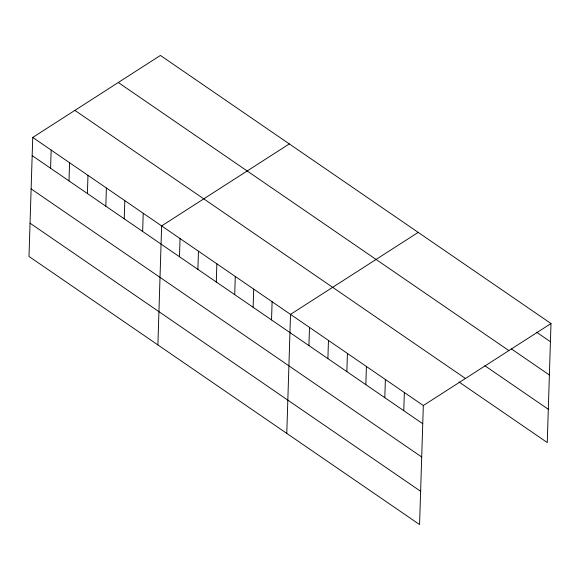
<?xml version="1.0" encoding="UTF-8"?>
<svg xmlns="http://www.w3.org/2000/svg" width="580" height="580" viewBox="0 0 580 580"><rect width="100%" height="100%" fill="white"/><g stroke="black" fill="none" stroke-linecap="round" stroke-linejoin="round"><path stroke-width="0.87" d="M32.741 137.446L29 256.462L419.579 524.552L423.32 405.536L551 323.538L160.421 55.448L32.741 137.446L423.32 405.536M50.583 168.265L51.156 150.082M68.998 180.902L69.564 162.719M87.406 193.539L87.979 175.363M105.821 206.183L106.394 188M124.236 218.819L124.809 200.637M142.644 231.456L143.216 213.273M157.891 344.933L161.631 225.917L289.311 143.912M179.474 256.737L180.047 238.554M197.889 269.374L198.454 251.191M216.296 282.01L216.869 263.827M234.712 294.654L235.284 276.471M253.126 307.291L253.699 289.108M271.534 319.928L272.107 301.745M286.781 433.405L290.522 314.382L418.202 232.384M308.923 345.593L309.495 327.41M327.896 358.614L328.461 340.431M346.862 371.635L347.435 353.452M365.835 384.656L366.408 366.473M384.808 397.677L385.374 379.494M403.774 410.698L404.347 392.515M551 323.538L547.259 442.554L458.968 381.959M536.565 332.202L550.427 341.721M511.444 348.957L549.383 374.999M118.284 82.505L508.863 350.595M484.829 365.712L548.303 409.284M74.878 110.381L465.45 378.479M32.168 155.629L422.748 423.719M31.124 188.899L421.703 456.997M30.044 223.184L420.623 491.282"/></g></svg>
